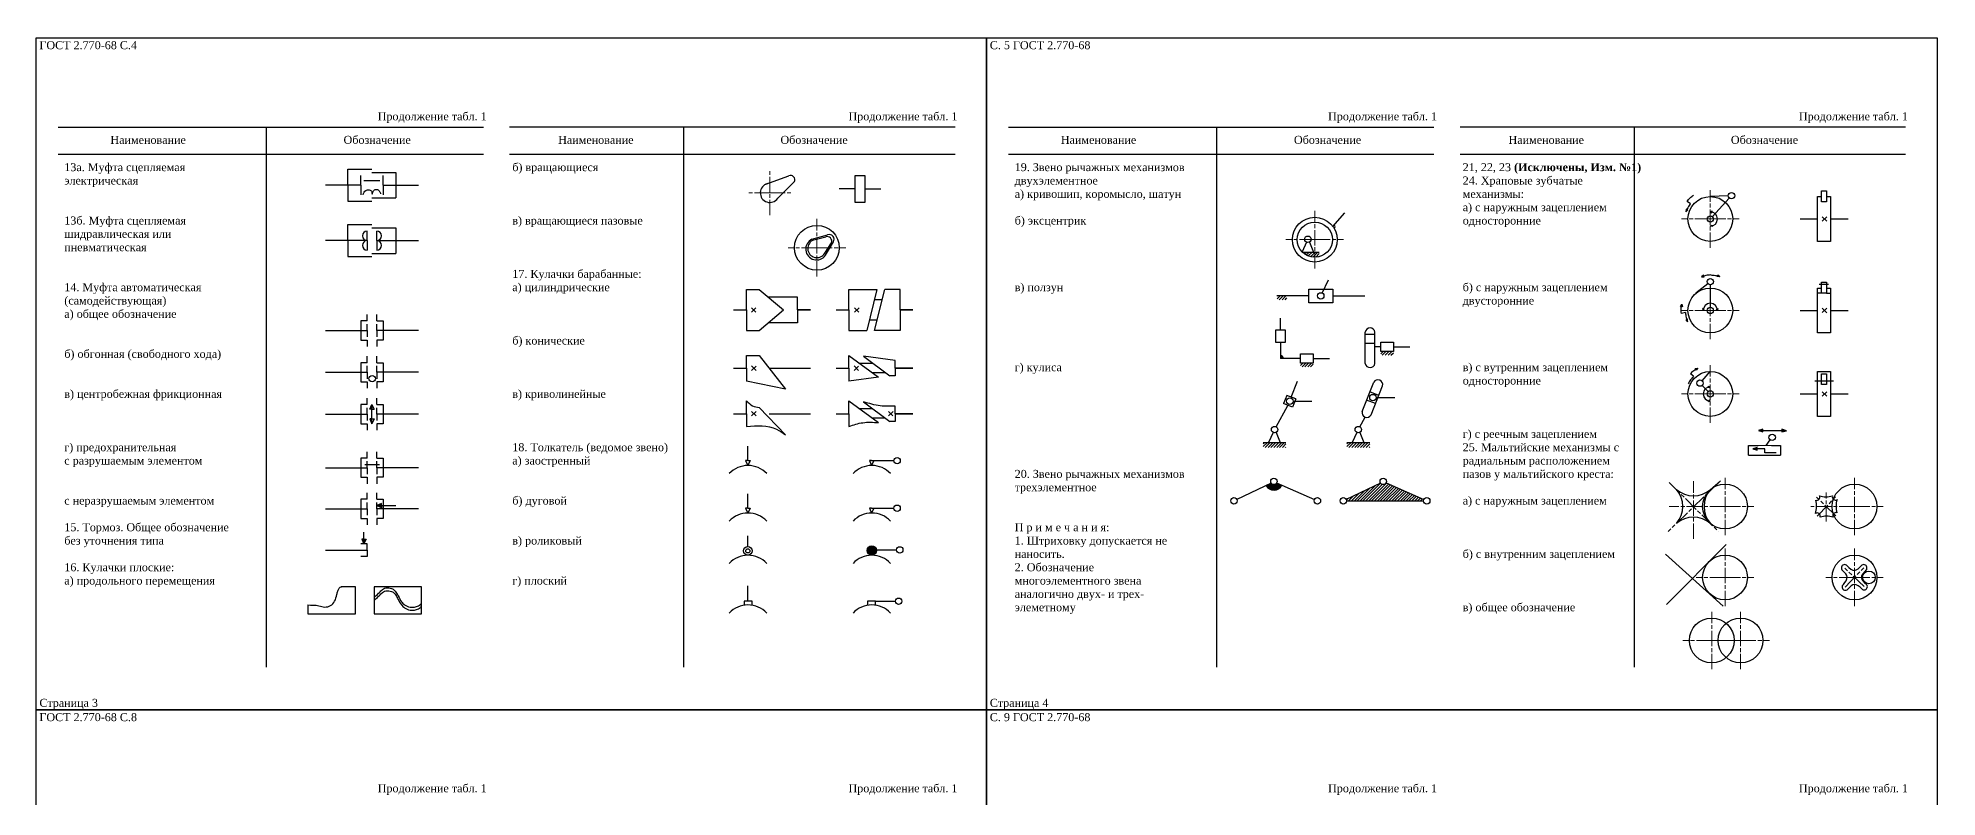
# Model space of a CAD drawing. Header units: millimetres. Extents: x 4428 to 6562, y 4839 to 5637.
# Drawn here: x 5969 to 6562, y 5232 to 5469 of the extents above; entities that cross this region are included whole.
import ezdxf

# ---------------------------------------------------------------- set-up
doc = ezdxf.new("R2010")
doc.units = ezdxf.units.MM
doc.linetypes.add('ACAD_ISO08W100', pattern=[36, 24, -3, 6, -3])
doc.layers.add('Эл-ты УГО (осевые)', color=7, linetype='ACAD_ISO08W100', lineweight=13)
doc.layers.add('Элементы УГО', color=7, linetype='Continuous', lineweight=30)
doc.styles.get("Standard").update_dxf_attribs({"font": 'times.ttf'})
pattern_1 = [(0, (0, 0), (0, 6.985), [5.08, -1.905]), (90, (0, 0), (-6.985, 4e-16), [5.08, -1.905])]
pattern_2 = [(90, (11393.284, -764.014), (-6.985, 4e-16), [5.08, -1.905]), (180, (11393.284, -764.014), (-9e-16, -6.985), [5.08, -1.905])]

msp = doc.modelspace()

# ---------------------------------------------------------------- hatches: boundary and pattern name
at = {"layer": 'Элементы УГО'}
h = msp.add_hatch(color=256, dxfattribs=at)
h.dxf.hatch_style = 1
edge = h.paths.add_edge_path()
edge.add_spline(control_points=[(6483.81, 5414.39), (6483.88, 5414.59), (6483.96, 5414.84), (6484.07, 5415.08), (6484.09, 5415.12)], knot_values=[2.138341, 2.138341, 2.138341, 2.138341, 2.78914, 2.920616, 2.920616, 2.920616, 2.920616], degree=3, periodic=0)
edge.add_line((6484.09, 5415.12), (6483.82, 5415.22))
edge.add_line((6483.82, 5415.22), (6483.81, 5414.39))
edge = h.paths.add_edge_path()
edge.add_line((6484.34, 5415.02), (6484.09, 5415.12))
edge.add_spline(control_points=[(6484.09, 5415.12), (6484.07, 5415.08), (6483.96, 5414.84), (6483.88, 5414.59), (6483.81, 5414.39)], knot_values=[2.138341, 2.138341, 2.138341, 2.138341, 2.269817, 2.920616, 2.920616, 2.920616, 2.920616], degree=3, periodic=0)
edge.add_line((6483.81, 5414.39), (6484.34, 5415.02))
h = msp.add_hatch(color=256, dxfattribs=at)
h.dxf.hatch_style = 1
h.paths.add_polyline_path([(6491.97, 5414.59), (6491.41, 5414.42, -0.058596), (6491.93, 5414.36)])
h.paths.add_polyline_path([(6491.41, 5414.42), (6491.88, 5414.09), (6491.93, 5414.36, 0.058596)])
h.paths.add_polyline_path([(6491.88, 5410.28), (6491.41, 5409.95, 0.061112), (6491.95, 5410.02)])
h.paths.add_polyline_path([(6491.95, 5410.02, -0.061112), (6491.41, 5409.95), (6492.01, 5409.78)])
h = msp.add_hatch(dxfattribs=at)
h.set_pattern_fill('ANGLE', color=256)
h.set_pattern_definition([(0, (735.434, 103.635), (0, 6.985), [5.08, -1.905]), (90, (735.434, 103.635), (-6.985, 4e-16), [5.08, -1.905])])
edge = h.paths.add_edge_path()
edge.add_line((6373.91, 5410.31), (6373.48, 5409.83))
edge.add_arc((6367.81, 5405.72), 7, 30.32605, 35.8945, ccw=False)
edge.add_arc((6373.5, 5409.8), 0.651, 303.20101, 411.12215)
h = msp.add_hatch(dxfattribs=at)
h.set_pattern_fill('ANSI31', color=256, scale=0.2)
h.set_pattern_definition([(45, (876.62073, -16.68013), (-0.449012806, 0.449012806), [])])
edge = h.paths.add_edge_path()
edge.add_arc((6367.81, 5405.72), 5.5, 278.96648, 284.75656)
edge.add_line((6369.21, 5400.4), (6369.21, 5401.84))
edge.add_line((6369.21, 5401.84), (6363.91, 5401.84))
edge.add_arc((6367.81, 5405.72), 5.5, 224.83932, 261.03352)
edge.add_line((6366.95, 5400.29), (6368.67, 5400.29))
h = msp.add_hatch(color=256, dxfattribs=at)
h.dxf.hatch_style = 1
edge = h.paths.add_edge_path()
edge.add_spline(control_points=[(6488.68, 5394.08), (6488.88, 5394.17), (6489.12, 5394.26), (6489.37, 5394.34), (6489.41, 5394.35)], knot_values=[2.138341, 2.138341, 2.138341, 2.138341, 2.78914, 2.920616, 2.920616, 2.920616, 2.920616], degree=3, periodic=0)
edge.add_line((6489.41, 5394.35), (6489.31, 5394.62))
edge.add_line((6489.31, 5394.62), (6488.68, 5394.08))
edge = h.paths.add_edge_path()
edge.add_line((6489.51, 5394.09), (6489.41, 5394.35))
edge.add_spline(control_points=[(6489.41, 5394.35), (6489.37, 5394.34), (6489.12, 5394.26), (6488.88, 5394.17), (6488.68, 5394.08)], knot_values=[2.138341, 2.138341, 2.138341, 2.138341, 2.269817, 2.920616, 2.920616, 2.920616, 2.920616], degree=3, periodic=0)
edge.add_line((6488.68, 5394.08), (6489.51, 5394.09))
h = msp.add_hatch(color=256, dxfattribs=at)
h.dxf.hatch_style = 1
edge = h.paths.add_edge_path()
edge.add_spline(control_points=[(6493.64, 5394.41), (6493.69, 5394.4), (6493.94, 5394.33), (6494.18, 5394.24), (6494.38, 5394.17)], knot_values=[2.138341, 2.138341, 2.138341, 2.138341, 2.269817, 2.920616, 2.920616, 2.920616, 2.920616], degree=3, periodic=0)
edge.add_line((6494.38, 5394.17), (6493.74, 5394.69))
edge.add_line((6493.74, 5394.69), (6493.64, 5394.41))
edge = h.paths.add_edge_path()
edge.add_spline(control_points=[(6494.38, 5394.17), (6494.18, 5394.24), (6493.94, 5394.33), (6493.69, 5394.4), (6493.64, 5394.41)], knot_values=[2.138341, 2.138341, 2.138341, 2.138341, 2.78914, 2.920616, 2.920616, 2.920616, 2.920616], degree=3, periodic=0)
edge.add_line((6493.64, 5394.41), (6493.56, 5394.15))
edge.add_line((6493.56, 5394.15), (6494.38, 5394.17))
h = msp.add_hatch(dxfattribs=at)
h.set_pattern_fill('ANSI31', color=256, scale=0.2)
h.set_pattern_definition([(45, (870.59726, -30.0259), (-0.449012806, 0.449012806), [])])
h.paths.add_polyline_path([(6359.11, 5388.14), (6356.08, 5388.14), (6356.08, 5386.94), (6359.11, 5386.94)])
h = msp.add_hatch(color=256, dxfattribs=at)
h.dxf.hatch_style = 1
edge = h.paths.add_edge_path()
edge.add_line((6482.05, 5384.84), (6482.37, 5384.79))
edge.add_spline(control_points=[(6482.37, 5384.79), (6482.37, 5384.81), (6482.4, 5385.06), (6482.47, 5385.31), (6482.53, 5385.54)], knot_values=[2.11523, 2.11523, 2.11523, 2.11523, 2.176079, 2.884058, 2.884058, 2.884058, 2.884058], degree=3, periodic=0)
edge.add_line((6482.53, 5385.54), (6482.05, 5384.84))
edge = h.paths.add_edge_path()
edge.add_spline(control_points=[(6482.53, 5385.54), (6482.47, 5385.31), (6482.4, 5385.06), (6482.37, 5384.81), (6482.37, 5384.79)], knot_values=[2.11523, 2.11523, 2.11523, 2.11523, 2.823209, 2.884058, 2.884058, 2.884058, 2.884058], degree=3, periodic=0)
edge.add_line((6482.37, 5384.79), (6482.72, 5384.73))
edge.add_line((6482.72, 5384.73), (6482.53, 5385.54))
h = msp.add_hatch(color=256, dxfattribs=at)
h.dxf.hatch_style = 1
h.paths.add_polyline_path([(6489, 5384.15), (6489.17, 5383.59, -0.058596), (6489.24, 5384.11)])
h.paths.add_polyline_path([(6489.17, 5383.59), (6489.51, 5384.06), (6489.24, 5384.11, 0.058596)])
h.paths.add_polyline_path([(6493.31, 5384.06), (6493.64, 5383.59, 0.061112), (6493.58, 5384.13)])
h.paths.add_polyline_path([(6493.58, 5384.13, -0.061112), (6493.64, 5383.59), (6493.81, 5384.19)])
h = msp.add_hatch(color=256, dxfattribs=at)
h.dxf.hatch_style = 1
edge = h.paths.add_edge_path()
edge.add_spline(control_points=[(6484.32, 5380.08), (6484.23, 5380.28), (6484.12, 5380.52), (6484.04, 5380.76), (6484.03, 5380.81)], knot_values=[2.138341, 2.138341, 2.138341, 2.138341, 2.78914, 2.920616, 2.920616, 2.920616, 2.920616], degree=3, periodic=0)
edge.add_line((6484.03, 5380.81), (6483.76, 5380.7))
edge.add_line((6483.76, 5380.7), (6484.32, 5380.08))
edge = h.paths.add_edge_path()
edge.add_line((6484.28, 5380.91), (6484.03, 5380.81))
edge.add_spline(control_points=[(6484.03, 5380.81), (6484.04, 5380.76), (6484.12, 5380.52), (6484.23, 5380.28), (6484.32, 5380.08)], knot_values=[2.138341, 2.138341, 2.138341, 2.138341, 2.269817, 2.920616, 2.920616, 2.920616, 2.920616], degree=3, periodic=0)
edge.add_line((6484.32, 5380.08), (6484.28, 5380.91))
h = msp.add_hatch(dxfattribs=at)
h.set_pattern_fill('ANSI31', color=256, scale=0.2)
h.set_pattern_definition([(45, (903.11555, -48.8496), (-0.449012806, 0.449012806), [])])
h.paths.add_polyline_path([(6392.38, 5370.73), (6388.46, 5370.73), (6388.46, 5369.6), (6392.38, 5369.56)])
h = msp.add_hatch(color=256, dxfattribs=at)
h.dxf.hatch_style = 1
h.paths.add_polyline_path([(6357.08, 5369.48), (6357.08, 5368.59), (6357.97, 5368.59, 0.414214)])
h = msp.add_hatch(dxfattribs=at)
h.set_pattern_fill('ANSI31', color=256, scale=0.2)
h.set_pattern_definition([(45, (878.0438, -52.4486), (-0.449012806, 0.449012806), [])])
h.paths.add_polyline_path([(6367.3, 5367.13), (6363.38, 5367.13), (6363.38, 5366), (6367.3, 5365.96)])
h = msp.add_hatch(color=256, dxfattribs=at)
h.dxf.hatch_style = 1
edge = h.paths.add_edge_path()
edge.add_line((6486.63, 5365.5), (6486.79, 5365.23))
edge.add_spline(control_points=[(6486.79, 5365.23), (6486.81, 5365.24), (6487.02, 5365.38), (6487.25, 5365.49), (6487.46, 5365.6)], knot_values=[2.11523, 2.11523, 2.11523, 2.11523, 2.176079, 2.884058, 2.884058, 2.884058, 2.884058], degree=3, periodic=0)
edge.add_line((6487.46, 5365.6), (6486.63, 5365.5))
edge = h.paths.add_edge_path()
edge.add_spline(control_points=[(6487.46, 5365.6), (6487.25, 5365.49), (6487.02, 5365.38), (6486.81, 5365.24), (6486.79, 5365.23)], knot_values=[2.11523, 2.11523, 2.11523, 2.11523, 2.823209, 2.884058, 2.884058, 2.884058, 2.884058], degree=3, periodic=0)
edge.add_line((6486.79, 5365.23), (6486.98, 5364.92))
edge.add_line((6486.98, 5364.92), (6487.46, 5365.6))
h = msp.add_hatch(color=256, dxfattribs=at)
h.dxf.hatch_style = 1
h.paths.add_polyline_path([(6490.85, 5355.09), (6491.41, 5355.26, -0.058596), (6490.89, 5355.32)])
h.paths.add_polyline_path([(6491.41, 5355.26), (6490.94, 5355.59), (6490.89, 5355.32, 0.058596)])
h.paths.add_polyline_path([(6490.93, 5359.4), (6491.41, 5359.73, 0.061112), (6490.87, 5359.66)])
h.paths.add_polyline_path([(6490.87, 5359.66, -0.061112), (6491.41, 5359.73), (6490.81, 5359.9)])
h = msp.add_hatch(dxfattribs=at)
h.set_pattern_fill('ANGLE', color=256)
h.set_pattern_definition(pattern_1)
h.paths.add_polyline_path([(6073.18, 5354.19), (6072.48, 5352.69), (6073.18, 5352.69)])
h.paths.add_polyline_path([(6073.18, 5354.19), (6073.18, 5352.69), (6073.88, 5352.69)])
h.paths.add_polyline_path([(6073.18, 5349.69), (6072.48, 5349.69), (6073.18, 5348.19)])
h.paths.add_polyline_path([(6073.88, 5349.69), (6073.18, 5349.69), (6073.18, 5348.19)])
h = msp.add_hatch(dxfattribs=at)
h.set_pattern_fill('ANSI31', color=256, scale=0.2)
h.set_pattern_definition([(45, (866.2111, -76.1565), (-0.449012806, 0.449012806), [])])
h.paths.add_polyline_path([(6358.8, 5342.37), (6351.69, 5342.37), (6351.69, 5340.81), (6358.8, 5340.81)])
h = msp.add_hatch(dxfattribs=at)
h.set_pattern_fill('ANSI31', color=256, scale=0.2)
h.set_pattern_definition([(45, (892.366, -76.1565), (-0.449012806, 0.449012806), [])])
h.paths.add_polyline_path([(6384.96, 5342.37), (6377.85, 5342.37), (6377.85, 5340.81), (6384.96, 5340.81)])
h = msp.add_hatch(color=256, dxfattribs=at)
h.dxf.hatch_style = 1
h.paths.add_polyline_path([(6507.78, 5346.46), (6506.43, 5346.09), (6507.78, 5346.09)])
h.paths.add_polyline_path([(6507.78, 5346.09), (6506.43, 5346.09), (6507.78, 5345.66)])
h = msp.add_hatch(color=256, dxfattribs=at)
h.dxf.hatch_style = 1
h.paths.add_polyline_path([(6513.81, 5345.66), (6515.17, 5346.02), (6513.81, 5346.02)])
h.paths.add_polyline_path([(6513.81, 5346.02), (6515.17, 5346.02), (6513.81, 5346.46)])
h = msp.add_hatch(color=256, dxfattribs=at)
h.dxf.hatch_style = 1
h.paths.add_polyline_path([(6506.08, 5340.74), (6504.72, 5340.38), (6506.08, 5340.38)])
h.paths.add_polyline_path([(6506.08, 5340.38), (6504.72, 5340.38), (6506.08, 5339.95)])
h = msp.add_hatch(color=256, dxfattribs=at)
h.dxf.hatch_style = 1
h.paths.add_polyline_path([(6357.5, 5328.97), (6355.89, 5329.67, -0.564294), (6354.18, 5329.64), (6352.59, 5328.88, 0.613532)])
h = msp.add_hatch(dxfattribs=at)
h.set_pattern_fill('ANSI31', color=256, scale=0.2)
h.paths.add_polyline_path([(6390.07, 5329.67, -0.564294), (6388.36, 5329.64), (6377.63, 5324.53, -0.111575), (6377.72, 5324.1), (6401.8, 5324.1, -0.103548), (6401.88, 5324.5)])
h = msp.add_hatch(dxfattribs=at)
h.set_pattern_fill('ANGLE', color=256)
h.set_pattern_definition(pattern_1)
h.paths.add_polyline_path([(6076.18, 5323.3), (6074.68, 5322.6), (6076.18, 5322.6)])
h.paths.add_polyline_path([(6076.18, 5322.6), (6074.68, 5322.6), (6076.18, 5321.9)])
h = msp.add_hatch(dxfattribs=at)
h.set_pattern_fill('ANGLE', color=256)
h.set_pattern_definition(pattern_1)
h.paths.add_polyline_path([(6076.18, 5323.3), (6074.68, 5322.6), (6076.18, 5322.6)])
h.paths.add_polyline_path([(6076.18, 5322.6), (6074.68, 5322.6), (6076.18, 5321.9)])
h = msp.add_hatch(color=256, dxfattribs=at)
h.dxf.hatch_style = 1
h.paths.add_polyline_path([(6076.18, 5323.3), (6074.68, 5322.6), (6076.18, 5322.6)])
h = msp.add_hatch(color=256, dxfattribs=at)
h.dxf.hatch_style = 1
h.paths.add_polyline_path([(6076.18, 5322.6), (6074.68, 5322.6), (6076.18, 5321.9)])
h = msp.add_hatch(dxfattribs=at)
h.set_pattern_fill('ANGLE', color=256, angle=90)
h.set_pattern_definition(pattern_2)
h.paths.add_polyline_path([(6069.98, 5312.16), (6070.68, 5310.66), (6070.68, 5312.16)])
h.paths.add_polyline_path([(6070.68, 5312.16), (6070.68, 5310.66), (6071.38, 5312.16)])
h = msp.add_hatch(dxfattribs=at)
h.set_pattern_fill('ANGLE', color=256, angle=90)
h.set_pattern_definition(pattern_2)
h.paths.add_polyline_path([(6069.98, 5312.16), (6070.68, 5310.66), (6070.68, 5312.16)])
h.paths.add_polyline_path([(6070.68, 5312.16), (6070.68, 5310.66), (6071.38, 5312.16)])
h = msp.add_hatch(color=256, dxfattribs=at)
h.dxf.hatch_style = 1
h.paths.add_polyline_path([(6070.68, 5310.66), (6070.68, 5312.16), (6069.98, 5312.16)])
h = msp.add_hatch(color=256, dxfattribs=at)
h.dxf.hatch_style = 1
h.paths.add_polyline_path([(6070.68, 5312.16), (6070.68, 5310.66), (6071.38, 5312.16)])
h = msp.add_hatch(color=256, dxfattribs=at)
h.dxf.hatch_style = 1
h.paths.add_polyline_path([(6230.86, 5308.59, 1), (6227.88, 5308.59, 1)])
h.paths.add_polyline_path([(6229.17, 5308.59, -1), (6229.57, 5308.59, -1)], flags=16)

# ---------------------------------------------------------------- linework, layer by layer
for p, q in [((5975.14, 5440.85), (6108.05, 5440.85)), ((6040.14, 5440.85), (6040.14, 5272.06)), ((6255.4, 5440.85), (6116.19, 5440.85)), ((6170.57, 5440.85), (6170.57, 5272.06)), ((6272.14, 5440.85), (6405.05, 5440.85)), ((6337.14, 5440.85), (6337.14, 5272.06)), ((6552.4, 5440.85), (6413.19, 5440.85)), ((6467.57, 5440.85), (6467.57, 5272.06)), ((5975.14, 5432.45), (6108.05, 5432.45)), ((6116.19, 5432.45), (6255.4, 5432.45)), ((6272.14, 5432.45), (6405.05, 5432.45)), ((6413.19, 5432.45), (6552.4, 5432.45))]:
    msp.add_line(p, q)
at = {"layer": 'Эл-ты УГО (осевые)', "ltscale": 0.2}
for p, q in [((6197.52, 5413.34), (6197.52, 5427.34)), ((6197.52, 5420.34), (6190.52, 5420.34)), ((6197.52, 5420.34), (6204.52, 5420.34)), ((6491.41, 5403.18), (6491.41, 5421.18)), ((6367.81, 5396.72), (6367.81, 5414.72)), ((6212.22, 5394.19), (6212.22, 5412.19)), ((6491.41, 5412.18), (6482.41, 5412.18)), ((6491.41, 5412.18), (6500.41, 5412.18)), ((6212.22, 5403.19), (6203.22, 5403.19)), ((6212.22, 5403.19), (6221.22, 5403.19)), ((6367.81, 5405.72), (6358.81, 5405.72)), ((6367.81, 5405.72), (6376.81, 5405.72)), ((6491.41, 5374.59), (6491.41, 5391.59)), ((6491.41, 5383.59), (6482.41, 5383.59)), ((6491.41, 5383.59), (6500.41, 5383.59)), ((6491.41, 5348.5), (6491.41, 5366.5)), ((6491.41, 5357.5), (6482.41, 5357.5)), ((6491.41, 5357.5), (6500.41, 5357.5)), ((6494.58, 5330.37), (6478.22, 5314.49)), ((6478.5, 5329.84), (6493.85, 5314.63)), ((6486.13, 5312.23), (6486.13, 5330.23)), ((6496.01, 5313.32), (6496.01, 5331.32)), ((6536.47, 5313.32), (6536.47, 5331.32)), ((6530.66, 5319.43), (6524.64, 5325.21)), ((6524.76, 5319.31), (6530.54, 5325.33)), ((6527.65, 5317.63), (6527.65, 5326.72)), ((6496.01, 5322.32), (6478.5, 5322.32)), ((6496.01, 5322.32), (6505.01, 5322.32)), ((6536.47, 5322.32), (6522.85, 5322.32)), ((6536.47, 5322.32), (6545.47, 5322.32)), ((6496.01, 5291.16), (6496.01, 5309.16)), ((6536.47, 5291.16), (6536.47, 5309.16)), ((6496.01, 5300.16), (6487.01, 5300.16)), ((6496.01, 5300.16), (6505.01, 5300.16)), ((6536.47, 5300.16), (6527.47, 5300.16)), ((6539.48, 5297.27), (6533.46, 5303.05)), ((6533.58, 5297.15), (6539.36, 5303.17)), ((6536.47, 5300.16), (6545.47, 5300.16)), ((6491.86, 5271.45), (6491.86, 5289.45)), ((6500.86, 5271.45), (6500.86, 5289.45)), ((6491.86, 5280.45), (6482.86, 5280.45)), ((6491.86, 5280.45), (6500.86, 5280.45)), ((6500.86, 5280.45), (6491.86, 5280.45)), ((6500.86, 5280.45), (6509.86, 5280.45))]:
    msp.add_line(p, q, dxfattribs=at)
at = {"layer": 'Эл-ты УГО (осевые)'}
for p, q in [((6506.38, 5341.4), (6510.48, 5341.4)), ((6491.4, 5327.58), (6494.58, 5330.37))]:
    msp.add_line(p, q, dxfattribs=at)
at = {"layer": 'Элементы УГО'}
for p, q in [((6065.68, 5422.74), (6065.68, 5427.74)), ((6065.68, 5427.74), (6073.18, 5427.74)), ((6069.68, 5422.74), (6069.68, 5425.74)), ((6070.68, 5424.24), (6075.68, 5424.24)), ((6073.18, 5426.74), (6080.68, 5426.74)), ((6076.68, 5422.74), (6076.68, 5425.74)), ((6080.68, 5426.74), (6080.68, 5418.74)), ((6196.22, 5423.05), (6203.43, 5425.68)), ((6069.68, 5422.74), (6058.68, 5422.74)), ((6065.68, 5422.74), (6065.68, 5417.74)), ((6069.68, 5422.74), (6069.68, 5419.74)), ((6073.18, 5418.74), (6080.68, 5418.74)), ((6076.68, 5422.74), (6087.68, 5422.74)), ((6076.68, 5422.74), (6076.68, 5419.74)), ((6199.99, 5418.63), (6205.24, 5423.85)), ((6224.19, 5421.56), (6219.19, 5421.56)), ((6227.22, 5421.56), (6232.22, 5421.56)), ((6497.03, 5419.42), (6491.41, 5419.18)), ((6497.35, 5418.72), (6492.08, 5412.92)), ((6065.68, 5417.74), (6073.18, 5417.74)), ((6373.48, 5409.83), (6377.2, 5414.05)), ((6483.82, 5415.22), (6483.81, 5414.39)), ((6483.81, 5414.39), (6484.34, 5415.02)), ((6484.34, 5415.02), (6483.82, 5415.22)), ((6485.21, 5416.94), (6484.15, 5417.6)), ((6491.97, 5414.59), (6491.41, 5414.42)), ((6491.41, 5414.42), (6491.88, 5414.09)), ((6491.88, 5414.09), (6491.97, 5414.59)), ((6526.4, 5411.5), (6527.8, 5412.87)), ((6526.41, 5412.88), (6527.79, 5411.49)), ((6065.68, 5405.42), (6065.68, 5410.42)), ((6065.68, 5410.42), (6073.18, 5410.42)), ((6071.68, 5405.42), (6071.68, 5408.42)), ((6073.18, 5409.42), (6080.68, 5409.42)), ((6074.68, 5405.42), (6074.68, 5408.42)), ((6080.68, 5409.42), (6080.68, 5401.42)), ((6210.64, 5405.82), (6215.56, 5407.25)), ((6211.27, 5405.63), (6214.96, 5406.56)), ((6491.41, 5409.95), (6491.88, 5410.28)), ((6492.01, 5409.78), (6491.41, 5409.95)), ((6491.88, 5410.28), (6492.01, 5409.78)), ((6519.53, 5412.18), (6524.92, 5412.18)), ((6529.01, 5412.18), (6534.53, 5412.18)), ((6071.68, 5405.42), (6058.68, 5405.42)), ((6065.68, 5405.42), (6065.68, 5400.42)), ((6065.68, 5400.42), (6073.18, 5400.42)), ((6071.68, 5405.42), (6071.68, 5402.42)), ((6073.18, 5401.42), (6080.68, 5401.42)), ((6074.68, 5405.42), (6087.68, 5405.42)), ((6074.68, 5405.42), (6074.68, 5402.42)), ((6214.69, 5401.48), (6216.78, 5404.73)), ((6214.92, 5400.82), (6217.38, 5404.99)), ((6365.19, 5404.95), (6363.83, 5401.92)), ((6363.91, 5401.84), (6369.21, 5401.84)), ((6366.11, 5404.95), (6367.39, 5401.84)), ((6489.31, 5394.62), (6488.68, 5394.08)), ((6489.51, 5394.09), (6489.31, 5394.62)), ((6493.56, 5394.15), (6493.74, 5394.69)), ((6493.74, 5394.69), (6494.38, 5394.17)), ((6190.2, 5383.75), (6190.2, 5390.15)), ((6190.2, 5390.15), (6194.2, 5390.15)), ((6194.2, 5390.15), (6201.79, 5383.75)), ((6222.2, 5383.75), (6222.2, 5390.15)), ((6222.2, 5390.15), (6231, 5390.15)), ((6231, 5390.15), (6227.8, 5377.35)), ((6230.2, 5377.35), (6233.4, 5390.15)), ((6238.2, 5390.15), (6233.4, 5390.15)), ((6238.2, 5383.75), (6238.2, 5390.15)), ((6370.16, 5389.01), (6372.08, 5393.15)), ((6490.63, 5391.96), (6486.93, 5388.97)), ((6488.68, 5394.08), (6489.51, 5394.09)), ((6491.41, 5391.59), (6491.41, 5384.59)), ((6494.38, 5394.17), (6493.56, 5394.15)), ((6526.18, 5388.98), (6524.92, 5388.98)), ((6525.44, 5391.83), (6528.34, 5391.83)), ((6527.76, 5388.98), (6529.01, 5388.98)), ((6186.2, 5383.75), (6190.2, 5383.75)), ((6186.2, 5383.75), (6190.2, 5383.75)), ((6190.2, 5383.75), (6190.2, 5377.35)), ((6191.75, 5383.06), (6193.14, 5384.43)), ((6191.76, 5384.44), (6193.13, 5383.05)), ((6194.2, 5377.35), (6201.79, 5383.75)), ((6206.2, 5387.75), (6197.04, 5387.75)), ((6206.2, 5383.75), (6206.2, 5387.75)), ((6210.2, 5383.75), (6206.2, 5383.75)), ((6206.2, 5383.75), (6206.2, 5379.75)), ((6206.2, 5383.75), (6210.2, 5383.75)), ((6218.2, 5383.75), (6222.2, 5383.75)), ((6218.2, 5383.75), (6222.2, 5383.75)), ((6222.2, 5383.75), (6222.2, 5377.35)), ((6223.98, 5383.06), (6225.38, 5384.43)), ((6223.99, 5384.44), (6225.37, 5383.05)), ((6232.6, 5386.95), (6230.2, 5386.95)), ((6242.2, 5383.75), (6238.2, 5383.75)), ((6238.2, 5383.75), (6238.2, 5377.35)), ((6238.2, 5383.75), (6242.2, 5383.75)), ((6365.93, 5388.14), (6355.93, 5388.14)), ((6373.42, 5388.14), (6383.42, 5388.14)), ((6482.05, 5384.84), (6482.53, 5385.54)), ((6482.72, 5384.73), (6482.05, 5384.84)), ((6483.63, 5382.9), (6482.4, 5382.68)), ((6482.53, 5385.54), (6482.72, 5384.73)), ((6489.51, 5384.06), (6489, 5384.15)), ((6489, 5384.15), (6489.17, 5383.59)), ((6489.17, 5383.59), (6489.51, 5384.06)), ((6493.31, 5384.06), (6493.81, 5384.19)), ((6493.64, 5383.59), (6493.31, 5384.06)), ((6493.81, 5384.19), (6493.64, 5383.59)), ((6519.53, 5383.59), (6524.92, 5383.59)), ((6526.4, 5382.9), (6527.8, 5384.28)), ((6526.41, 5384.29), (6527.79, 5382.89)), ((6529.01, 5383.59), (6534.53, 5383.59)), ((6058.68, 5377.3), (6071.68, 5377.3)), ((6071.68, 5380.3), (6069.68, 5380.3)), ((6069.68, 5380.3), (6069.68, 5374.3)), ((6071.68, 5380.3), (6071.68, 5382.3)), ((6071.68, 5377.3), (6071.68, 5379.3)), ((6071.68, 5377.3), (6071.68, 5375.3)), ((6074.68, 5380.3), (6074.68, 5382.3)), ((6074.68, 5380.3), (6076.68, 5380.3)), ((6074.68, 5377.3), (6074.68, 5379.3)), ((6087.68, 5377.3), (6074.68, 5377.3)), ((6074.68, 5377.3), (6074.68, 5375.3)), ((6076.68, 5380.3), (6076.68, 5374.3)), ((6190.2, 5377.35), (6194.2, 5377.35)), ((6206.2, 5379.75), (6197.04, 5379.75)), ((6222.2, 5377.35), (6227.8, 5377.35)), ((6231, 5380.55), (6228.6, 5380.55)), ((6238.2, 5377.35), (6230.2, 5377.35)), ((6357.08, 5377.5), (6357.08, 5381.2)), ((6383.59, 5367.04), (6383.59, 5376.81)), ((6386.59, 5367.04), (6386.59, 5376.81)), ((6484.28, 5380.91), (6483.76, 5380.7)), ((6483.76, 5380.7), (6484.32, 5380.08)), ((6484.32, 5380.08), (6484.28, 5380.91)), ((6069.68, 5374.3), (6071.68, 5374.3)), ((6071.68, 5374.3), (6071.68, 5372.3)), ((6076.68, 5374.3), (6074.68, 5374.3)), ((6074.68, 5374.3), (6074.68, 5372.3)), ((6357.08, 5373.58), (6357.08, 5368.59)), ((6386.59, 5376.07), (6383.59, 5376.07)), ((6386.59, 5373.31), (6383.59, 5373.31)), ((6388.46, 5372.19), (6386.59, 5372.19)), ((6392.38, 5372.19), (6397.46, 5372.19)), ((6071.68, 5367.26), (6069.68, 5367.26)), ((6069.68, 5367.26), (6069.68, 5361.26)), ((6071.68, 5367.26), (6071.68, 5369.26)), ((6071.68, 5364.26), (6071.68, 5366.26)), ((6074.68, 5367.26), (6074.68, 5369.26)), ((6074.68, 5367.26), (6076.68, 5367.26)), ((6074.68, 5364.26), (6074.68, 5366.26)), ((6076.68, 5367.26), (6076.68, 5361.26)), ((6186.2, 5365.54), (6190.2, 5365.54)), ((6186.2, 5365.54), (6190.2, 5365.54)), ((6190.2, 5365.54), (6190.2, 5369.54)), ((6190.2, 5369.54), (6194.2, 5369.54)), ((6190.2, 5365.54), (6190.2, 5361.54)), ((6191.82, 5364.85), (6193.22, 5366.23)), ((6191.83, 5366.24), (6193.21, 5364.84)), ((6194.2, 5369.54), (6202.36, 5358.98)), ((6197.29, 5365.54), (6210.2, 5365.54)), ((6218.25, 5365.54), (6222.25, 5365.54)), ((6218.25, 5365.54), (6222.25, 5365.54)), ((6222.25, 5365.54), (6222.25, 5369.54)), ((6222.25, 5369.54), (6231.49, 5362.76)), ((6222.25, 5365.54), (6222.25, 5361.54)), ((6223.88, 5364.85), (6225.27, 5366.23)), ((6223.89, 5366.24), (6225.26, 5364.84)), ((6225.52, 5367.14), (6229.66, 5367.14)), ((6236.65, 5367.94), (6226.79, 5369.27)), ((6226.79, 5369.27), (6235.05, 5363.14)), ((6236.65, 5365.54), (6236.65, 5367.94)), ((6236.65, 5365.54), (6242.25, 5365.54)), ((6242.25, 5365.54), (6236.65, 5365.54)), ((6236.65, 5365.54), (6236.65, 5363.14)), ((6363.38, 5368.59), (6357.08, 5368.59)), ((6367.3, 5368.59), (6372.39, 5368.59)), ((6486.63, 5365.5), (6487.46, 5365.6)), ((6486.98, 5364.92), (6486.63, 5365.5)), ((6487.46, 5365.6), (6486.98, 5364.92)), ((6058.68, 5364.26), (6071.68, 5364.26)), ((6069.68, 5361.26), (6071.68, 5361.26)), ((6071.68, 5364.26), (6071.68, 5362.26)), ((6071.68, 5361.26), (6071.68, 5359.26)), ((6087.68, 5364.26), (6074.68, 5364.26)), ((6074.68, 5364.26), (6074.68, 5362.26)), ((6076.68, 5361.26), (6074.68, 5361.26)), ((6074.68, 5361.26), (6074.68, 5359.26)), ((6202.36, 5358.98), (6190.2, 5361.54)), ((6231.49, 5362.76), (6222.25, 5361.54)), ((6229.48, 5364.23), (6233.57, 5364.23)), ((6236.65, 5363.14), (6235.05, 5363.14)), ((6360.44, 5356.49), (6362.41, 5361.48)), ((6382.62, 5352.04), (6386.21, 5361.13)), ((6385.41, 5350.94), (6389, 5360.03)), ((6486.2, 5363.04), (6485.22, 5363.82)), ((6488.84, 5361.63), (6491.41, 5364.5)), ((6488.87, 5360.16), (6490.72, 5358.22)), ((6490.93, 5359.4), (6490.81, 5359.9)), ((6490.81, 5359.9), (6491.41, 5359.73)), ((6491.41, 5359.73), (6490.93, 5359.4)), ((6524.03, 5361.55), (6529.88, 5361.55)), ((6071.68, 5354.19), (6069.68, 5354.19)), ((6069.68, 5354.19), (6069.68, 5348.19)), ((6071.68, 5354.19), (6071.68, 5356.19)), ((6071.68, 5351.19), (6071.68, 5353.19)), ((6072.48, 5352.69), (6073.18, 5354.19)), ((6073.18, 5348.19), (6073.18, 5354.19)), ((6073.18, 5354.19), (6073.18, 5352.69)), ((6073.18, 5354.19), (6073.88, 5352.69)), ((6074.68, 5354.19), (6074.68, 5356.19)), ((6074.68, 5354.19), (6076.68, 5354.19)), ((6074.68, 5351.19), (6074.68, 5353.19)), ((6076.68, 5354.19), (6076.68, 5348.19)), ((6190.2, 5351.33), (6190.2, 5355.33)), ((6194.2, 5353.23), (6202.36, 5344.77)), ((6222.25, 5351.33), (6222.25, 5355.33)), ((6222.25, 5355.33), (6231.49, 5348.55)), ((6225.52, 5352.93), (6229.66, 5352.93)), ((6226.79, 5355.06), (6235.05, 5348.93)), ((6236.65, 5351.33), (6236.65, 5353.73)), ((6355.76, 5347.22), (6359.43, 5353.93)), ((6359.05, 5357.04), (6358.04, 5354.48)), ((6360.83, 5353.37), (6358.04, 5354.48)), ((6361.84, 5355.94), (6359.05, 5357.04)), ((6361.84, 5355.94), (6360.83, 5353.37)), ((6361, 5355.25), (6366.9, 5355.25)), ((6386.78, 5354.5), (6383.99, 5355.6)), ((6387.79, 5357.06), (6385, 5358.16)), ((6386.96, 5356.37), (6392.85, 5356.37)), ((6490.94, 5355.59), (6490.85, 5355.09)), ((6490.85, 5355.09), (6491.41, 5355.26)), ((6491.41, 5355.26), (6490.94, 5355.59)), ((6519.53, 5357.5), (6524.92, 5357.5)), ((6526.4, 5356.81), (6527.8, 5358.18)), ((6526.41, 5358.19), (6527.79, 5356.8)), ((6529.01, 5357.5), (6534.53, 5357.5)), ((6058.68, 5351.19), (6071.68, 5351.19)), ((6069.68, 5348.19), (6071.68, 5348.19)), ((6071.68, 5351.19), (6071.68, 5349.19)), ((6071.68, 5348.19), (6071.68, 5346.19)), ((6073.18, 5352.69), (6072.48, 5352.69)), ((6073.18, 5349.69), (6072.48, 5349.69)), ((6072.48, 5349.69), (6073.18, 5348.19)), ((6073.18, 5352.69), (6073.88, 5352.69)), ((6073.18, 5348.19), (6073.18, 5349.69)), ((6073.18, 5349.69), (6073.88, 5349.69)), ((6073.88, 5349.69), (6073.18, 5348.19)), ((6087.68, 5351.19), (6074.68, 5351.19)), ((6074.68, 5351.19), (6074.68, 5349.19)), ((6076.68, 5348.19), (6074.68, 5348.19)), ((6074.68, 5348.19), (6074.68, 5346.19)), ((6186.2, 5351.33), (6190.2, 5351.33)), ((6186.2, 5351.33), (6190.2, 5351.33)), ((6190.2, 5351.33), (6190.2, 5347.33)), ((6191.82, 5350.64), (6193.22, 5352.02)), ((6191.83, 5352.03), (6193.21, 5350.63)), ((6197.29, 5351.33), (6210.2, 5351.33)), ((6218.25, 5351.33), (6222.25, 5351.33)), ((6218.25, 5351.33), (6222.25, 5351.33)), ((6222.25, 5351.33), (6222.25, 5347.33)), ((6229.48, 5350.02), (6233.57, 5350.02)), ((6234.62, 5350.64), (6236.01, 5352.02)), ((6234.63, 5352.03), (6236, 5350.63)), ((6236.65, 5348.93), (6235.05, 5348.93)), ((6236.65, 5351.33), (6242.25, 5351.33)), ((6242.25, 5351.33), (6236.65, 5351.33)), ((6236.65, 5351.33), (6236.65, 5348.93)), ((6381.91, 5347.22), (6383.53, 5350.27)), ((6190.63, 5336.66), (6190.63, 5341.16)), ((6351.69, 5342.37), (6358.8, 5342.37)), ((6354.78, 5345.48), (6353.39, 5342.37)), ((6355.7, 5345.47), (6356.98, 5342.37)), ((6377.85, 5342.37), (6384.96, 5342.37)), ((6380.94, 5345.48), (6379.54, 5342.37)), ((6381.86, 5345.47), (6383.13, 5342.37)), ((6503.31, 5338.4), (6503.31, 5341.4)), ((6503.31, 5341.4), (6506.38, 5341.4)), ((6507.78, 5346.46), (6506.43, 5346.09)), ((6506.43, 5346.09), (6507.78, 5345.66)), ((6507.78, 5345.66), (6507.78, 5346.46)), ((6507.78, 5346.06), (6513.81, 5346.06)), ((6508.85, 5341.4), (6510.14, 5343.14)), ((6510.48, 5341.4), (6513.31, 5341.4)), ((6513.31, 5341.4), (6513.31, 5338.4)), ((6515.17, 5346.02), (6513.81, 5346.46)), ((6513.81, 5346.46), (6513.81, 5345.66)), ((6513.81, 5345.66), (6515.17, 5346.02)), ((6071.68, 5337.44), (6069.68, 5337.44)), ((6069.68, 5337.44), (6069.68, 5331.44)), ((6070.99, 5335.44), (6075.55, 5335.44)), ((6071.68, 5337.44), (6071.68, 5339.44)), ((6071.68, 5334.44), (6071.68, 5336.44)), ((6074.68, 5337.44), (6074.68, 5339.44)), ((6074.68, 5337.44), (6076.68, 5337.44)), ((6074.68, 5334.44), (6074.68, 5336.44)), ((6076.68, 5337.44), (6076.68, 5331.44)), ((6190.63, 5336.66), (6189.93, 5336.66)), ((6189.93, 5336.66), (6190.63, 5335.16)), ((6190.63, 5336.66), (6190.63, 5336.66)), ((6190.63, 5336.66), (6191.33, 5336.66)), ((6191.33, 5336.66), (6190.63, 5335.16)), ((6229.33, 5336.66), (6228.63, 5336.66)), ((6228.63, 5336.66), (6229.33, 5335.16)), ((6229.33, 5336.66), (6229.33, 5336.66)), ((6229.33, 5336.66), (6230.03, 5336.66)), ((6230.03, 5336.66), (6229.33, 5335.16)), ((6230.03, 5336.66), (6236.29, 5336.66)), ((6503.31, 5338.4), (6513.31, 5338.4)), ((6506.08, 5340.74), (6504.72, 5340.38)), ((6508.45, 5340.38), (6504.72, 5340.38)), ((6504.72, 5340.38), (6506.08, 5339.95)), ((6506.08, 5339.95), (6506.08, 5340.74)), ((6508.45, 5339.14), (6508.45, 5340.38)), ((6512.02, 5339.14), (6508.45, 5339.14)), ((6058.68, 5334.44), (6071.68, 5334.44)), ((6069.68, 5331.44), (6071.68, 5331.44)), ((6071.68, 5334.44), (6071.68, 5332.44)), ((6071.68, 5331.44), (6071.68, 5329.44)), ((6087.68, 5334.44), (6074.68, 5334.44)), ((6074.68, 5334.44), (6074.68, 5332.44)), ((6076.68, 5331.44), (6074.68, 5331.44)), ((6074.68, 5331.44), (6074.68, 5329.44)), ((6354.18, 5329.64), (6343.45, 5324.53)), ((6355.89, 5329.67), (6367.7, 5324.5)), ((6388.36, 5329.64), (6377.63, 5324.53)), ((6390.07, 5329.67), (6401.88, 5324.5)), ((6071.68, 5324.6), (6069.68, 5324.6)), ((6069.68, 5324.6), (6069.68, 5318.6)), ((6071.68, 5324.6), (6071.68, 5326.6)), ((6071.68, 5321.6), (6071.68, 5323.6)), ((6074.68, 5324.6), (6074.68, 5326.6)), ((6074.68, 5324.6), (6076.68, 5324.6)), ((6074.68, 5321.6), (6074.68, 5323.6)), ((6076.18, 5323.3), (6074.68, 5322.6)), ((6076.18, 5322.6), (6076.18, 5323.3)), ((6076.68, 5324.6), (6076.68, 5318.6)), ((6190.63, 5321.78), (6190.63, 5326.28)), ((6377.72, 5324.1), (6401.8, 5324.1)), ((6058.68, 5321.6), (6071.68, 5321.6)), ((6069.68, 5318.6), (6071.68, 5318.6)), ((6071.68, 5321.6), (6071.68, 5319.6)), ((6071.68, 5318.6), (6071.68, 5316.6)), ((6074.68, 5322.6), (6080.68, 5322.6)), ((6074.68, 5322.6), (6076.18, 5322.6)), ((6076.18, 5321.9), (6074.68, 5322.6)), ((6087.68, 5321.6), (6074.68, 5321.6)), ((6074.68, 5321.6), (6074.68, 5319.6)), ((6076.68, 5318.6), (6074.68, 5318.6)), ((6074.68, 5318.6), (6074.68, 5316.6)), ((6076.18, 5322.6), (6076.18, 5321.9)), ((6190.63, 5321.78), (6189.93, 5321.78)), ((6189.93, 5321.78), (6190.63, 5320.28)), ((6190.63, 5321.78), (6190.63, 5321.78)), ((6190.63, 5321.78), (6191.33, 5321.78)), ((6191.33, 5321.78), (6190.63, 5320.28)), ((6229.33, 5321.78), (6228.63, 5321.78)), ((6228.63, 5321.78), (6229.33, 5320.28)), ((6229.33, 5321.78), (6229.33, 5321.78)), ((6229.33, 5321.78), (6230.03, 5321.78)), ((6230.03, 5321.78), (6229.33, 5320.28)), ((6230.03, 5321.78), (6236.29, 5321.78)), ((6070.68, 5312.16), (6069.98, 5312.16)), ((6069.98, 5312.16), (6070.68, 5310.66)), ((6070.68, 5310.66), (6070.68, 5314.3)), ((6070.68, 5310.66), (6070.68, 5312.16)), ((6070.68, 5312.16), (6071.38, 5312.16)), ((6071.38, 5312.16), (6070.68, 5310.66)), ((6190.63, 5309.81), (6190.63, 5313.11)), ((6058.68, 5308.66), (6071.68, 5308.66)), ((6071.68, 5310.66), (6069.68, 5310.66)), ((6071.68, 5306.66), (6069.68, 5306.66)), ((6071.68, 5308.66), (6071.68, 5310.66)), ((6071.68, 5308.66), (6071.68, 5306.66)), ((6230.85, 5308.76), (6237.11, 5308.76)), ((6477.36, 5307.43), (6495.39, 5291.16)), ((6496.35, 5310.41), (6477.71, 5291.71)), ((6190.63, 5292.75), (6190.63, 5297.56)), ((6192, 5292.75), (6189.5, 5292.75)), ((6189.5, 5292.75), (6189.5, 5291.46)), ((6192, 5291.49), (6192, 5292.75)), ((6230.5, 5292.72), (6228, 5292.72)), ((6228, 5292.72), (6228, 5291.42)), ((6230.5, 5292.72), (6236.76, 5292.72)), ((6230.5, 5291.46), (6230.5, 5292.72))]:
    msp.add_line(p, q, dxfattribs=at)
for points in [[(5968.25, 5468.74), (6265.25, 5468.74), (6265.25, 5258.74), (5968.25, 5258.74)], [(6265.25, 5468.74), (6562.25, 5468.74), (6562.25, 5258.74), (6265.25, 5258.74)], [(6227.22, 5417.34), (6224.19, 5417.34), (6224.19, 5425.78), (6227.22, 5425.78)], [(6527.76, 5417.58), (6526.18, 5417.58), (6526.18, 5420.97), (6527.76, 5420.97)], [(6365.93, 5390.29), (6373.42, 5390.29), (6373.42, 5385.98), (6365.93, 5385.98)], [(6527.76, 5388.98), (6526.18, 5388.98), (6526.18, 5392.38), (6527.76, 5392.38)], [(6355.62, 5377.5), (6358.53, 5377.5), (6358.53, 5373.58), (6355.62, 5373.58)], [(6388.46, 5370.73), (6388.46, 5373.64), (6392.38, 5373.64), (6392.38, 5370.73)], [(6363.38, 5367.13), (6363.38, 5370.04), (6367.3, 5370.04), (6367.3, 5367.13)], [(6529.01, 5350.5), (6524.92, 5350.5), (6524.92, 5364.5), (6529.01, 5364.5)], [(6527.76, 5360.42), (6526.18, 5360.42), (6526.18, 5363.81), (6527.76, 5363.81)], [(6073.82, 5288.82), (6088.68, 5288.82), (6088.68, 5297.25), (6073.82, 5297.25)], [(5968.25, 5258.74), (6265.25, 5258.74), (6265.25, 5048.74), (5968.25, 5048.74)], [(6265.25, 5258.74), (6562.25, 5258.74), (6562.25, 5048.74), (6265.25, 5048.74)]]:
    msp.add_lwpolyline(points, close=True, dxfattribs=at)
for points in [[(6527.76, 5419.18), (6529.01, 5419.18), (6529.01, 5405.18), (6524.92, 5405.18), (6524.92, 5419.18), (6526.18, 5419.18)], [(6527.76, 5390.59), (6529.01, 5390.59), (6529.01, 5376.59), (6524.92, 5376.59), (6524.92, 5390.59), (6526.18, 5390.59)], [(6053.14, 5291.54), (6053.14, 5288.82), (6068, 5288.82), (6068, 5297.25), (6063.57, 5297.25)]]:
    msp.add_lwpolyline(points, dxfattribs=at)
for centre, radius in [((6491.41, 5412.18), 7), ((6498.03, 5419.46), 1), ((6367.81, 5405.72), 7), ((6491.41, 5412.18), 1), ((6212.22, 5403.19), 7), ((6367.81, 5405.72), 5.5), ((6365.66, 5405.84), 1), ((6369.68, 5388.14), 1), ((6491.41, 5383.59), 7), ((6491.41, 5392.59), 1), ((6491.41, 5383.59), 1), ((6073.25, 5362.26), 1), ((6491.41, 5357.5), 7), ((6488.18, 5360.88), 1), ((6360, 5355.25), 1), ((6385.96, 5356.37), 1), ((6491.41, 5357.5), 1), ((6355.25, 5346.36), 1), ((6381.4, 5346.36), 1), ((6510.73, 5343.95), 1), ((6237.29, 5336.66), 1), ((6355.03, 5330.17), 1), ((6389.2, 5330.17), 1), ((6496.01, 5322.32), 7), ((6536.47, 5322.32), 7), ((6342.55, 5324.1), 1), ((6368.62, 5324.1), 1), ((6376.72, 5324.1), 1), ((6402.8, 5324.1), 1), ((6237.29, 5321.78), 1), ((6190.63, 5308.45), 1.36), ((6190.63, 5308.45), 0.642), ((6229.37, 5308.59), 1.49), ((6229.37, 5308.59), 0.2), ((6238.11, 5308.76), 1), ((6496.01, 5300.16), 7), ((6536.47, 5300.16), 7), ((6540.97, 5300.16), 2), ((6237.76, 5292.72), 1), ((6491.86, 5280.45), 7), ((6500.86, 5280.45), 7)]:
    msp.add_circle(centre, radius, dxfattribs=at)
for centre, radius, start, end in [((6203.95, 5424.38), 1.4, 337.52715, 112.0453), ((6197.52, 5420.34), 3, 104.51284, 325.31242), ((6491.41, 5412.18), 2.23, 270, 90), ((6071.68, 5406.92), 1.5, 90, 270), ((6074.68, 5406.92), 1.5, 270, 90), ((6215.49, 5405.26), 1.4, 337.52715, 112.0453), ((6216.05, 5405.78), 1.55, 329.12148, 108.47102), ((6373.5, 5409.8), 0.651, 303.20101, 51.12215), ((6071.68, 5403.92), 1.5, 90, 270), ((6074.68, 5403.92), 1.5, 270, 90), ((6212.13, 5402.77), 3.4, 115.95422, 325.0541), ((6212.23, 5402.94), 2.86, 109.46293, 329.31244), ((6491.41, 5383.59), 2.23, 0, 180), ((6385.09, 5376.62), 1.51, 7.52593, 172.47407), ((6357.08, 5368.59), 0.895, 0, 90), ((6385.09, 5367.24), 1.51, 187.52593, 352.47407), ((6387.53, 5360.4), 1.51, 345.99112, 150.93926), ((6491.41, 5357.5), 2.23, 90, 270), ((6384.09, 5351.68), 1.51, 165.99112, 330.93926), ((6190.67, 5327.08), 8.06, 43.32416, 136.67584), ((6229.37, 5327.08), 8.06, 43.32416, 136.67584), ((6355.03, 5330.17), 2.75, 207.9224, 334.12517), ((6474.76, 5322.34), 8.08, 318.96835, 41.03165), ((6486.16, 5333.75), 8.08, 228.96835, 311.03165), ((6497.54, 5322.32), 8.08, 138.96835, 221.03165), ((6517.61, 5322.32), 7, 342.20473, 16.01052), ((6524.64, 5325.21), 1, 252.46995, 29.14968), ((6527.65, 5332.36), 7, 252.20473, 286.01052), ((6530.54, 5325.33), 1, 162.46995, 299.14968), ((6537.69, 5322.32), 7, 162.20473, 196.01052), ((6190.67, 5312.21), 8.06, 43.32416, 136.67584), ((6229.37, 5312.21), 8.06, 43.32416, 136.67584), ((6486.13, 5310.92), 8.08, 48.96835, 131.03165), ((6524.76, 5319.31), 1, 342.46995, 119.14968), ((6527.65, 5312.28), 7, 72.20473, 106.01052), ((6530.66, 5319.43), 1, 72.46995, 209.14968), ((6190.67, 5299.03), 8.06, 43.32416, 136.67584), ((6229.37, 5299.03), 8.06, 43.32416, 136.67584), ((6533.35, 5303.16), 1, 37.17413, 233.71311), ((6539.36, 5303.17), 1, 307.65685, 140.67297), ((6533.58, 5297.15), 1, 125.5937, 320.35118), ((6539.48, 5297.27), 1, 224.32904, 49.03714), ((6190.67, 5283.48), 8.06, 43.32416, 136.67584), ((6229.37, 5283.48), 8.06, 43.32416, 136.67584)]:
    msp.add_arc(centre, radius, start, end, dxfattribs=at)
for points in [[(6070.41, 5419.77), (6071.26, 5421.1), (6072.33, 5421.29), (6072.85, 5421.1), (6073.22, 5420.11), (6073.26, 5419.92)], [(6073.24, 5419.98), (6073.43, 5420.47), (6073.53, 5420.74), (6073.77, 5421.12), (6073.98, 5421.29), (6074.35, 5421.38), (6074.73, 5421.38), (6075.07, 5421.29), (6075.42, 5420.96), (6075.64, 5420.64), (6075.8, 5420.29), (6075.88, 5419.99)], [(6484.15, 5417.6), (6484.63, 5418.26), (6485.04, 5418.69), (6485.6, 5419.22), (6486.18, 5419.62)], [(6485.21, 5416.94), (6484.8, 5416.36), (6484.39, 5415.7), (6484.03, 5415), (6483.81, 5414.39)], [(6491.52, 5394.68), (6490.82, 5394.62), (6490.05, 5394.5), (6489.29, 5394.31), (6488.68, 5394.08)], [(6491.52, 5394.68), (6492.23, 5394.64), (6493, 5394.54), (6493.77, 5394.38), (6494.38, 5394.17)], [(6482.4, 5382.68), (6482.3, 5383.49), (6482.32, 5384.08), (6482.37, 5384.85), (6482.53, 5385.54)], [(6483.63, 5382.9), (6483.72, 5382.2), (6483.86, 5381.44), (6484.07, 5380.68), (6484.32, 5380.08)], [(6485.22, 5363.82), (6485.77, 5364.42), (6486.23, 5364.8), (6486.84, 5365.26), (6487.46, 5365.6)], [(6486.2, 5363.04), (6485.73, 5362.51), (6485.25, 5361.9), (6484.81, 5361.25), (6484.52, 5360.66)], [(6190.2, 5355.33), (6192.11, 5353.79), (6194.2, 5353.23)], [(6236.65, 5353.73), (6232.01, 5353.77), (6226.79, 5355.06)], [(6190.2, 5347.33), (6199.61, 5346.49), (6202.36, 5344.77)], [(6222.25, 5347.33), (6226.55, 5348.52), (6231.49, 5348.55)], [(6533, 5297.96), (6534.19, 5300.27), (6532.75, 5302.35)], [(6534.14, 5303.76), (6536.47, 5302.33), (6538.68, 5303.9)], [(6540.18, 5302.6), (6538.61, 5300.05), (6540.17, 5298)], [(6053.14, 5291.54), (6056.61, 5291.29), (6058.44, 5290.91), (6060.25, 5291.35), (6061.52, 5292.7), (6062.19, 5294.81), (6062.49, 5295.9), (6062.98, 5296.84), (6063.57, 5297.25), (6063.67, 5297.25)], [(6538.77, 5296.57), (6536.47, 5297.99), (6534.35, 5296.51)]]:
    msp.add_spline(points, degree=3, dxfattribs=at)
for points in [[(6073.82, 5293.92), (6074.29, 5294.33), (6075.12, 5295.06), (6076.32, 5296.3), (6077.22, 5296.98), (6079.26, 5296.91), (6080.18, 5296.2), (6080.78, 5295.36), (6081.6, 5294.21), (6082.15, 5292.65), (6083.5, 5291.46), (6084.81, 5290.78), (6086.23, 5290.83), (6087.23, 5291.04), (6088.09, 5291.51), (6088.49, 5291.88), (6088.68, 5292.13)], [(6073.82, 5292.98), (6074.29, 5293.4), (6075.12, 5294.12), (6076.32, 5295.37), (6077.22, 5296.04), (6079.26, 5295.97), (6080.18, 5295.26), (6080.78, 5294.42), (6081.39, 5293.16), (6082.15, 5291.71), (6083.5, 5290.53), (6084.81, 5289.85), (6086.23, 5289.9), (6087.23, 5290.11), (6088.09, 5290.58), (6088.49, 5290.95), (6088.68, 5291.2)]]:
    msp.add_open_spline(points, degree=3, knots=[0, 0, 0, 0, 1.89685, 3.318941, 4.991003, 6.42298, 7.449936, 8.184415, 9.564412, 11.668387, 12.999425, 14.86091, 15.923442, 17.204542, 17.897331, 18.823038, 18.823038, 18.823038, 18.823038], dxfattribs=at)

# ---------------------------------------------------------------- texts
at = {"layer": 'Элементы УГО', "char_height": 2.5, "attachment_point": 1}
for s, width, insert in [('\\pt30;ГОСТ 2.770-68 С.4', 33.5579, (5969.25, 5467.74)), ('\\pt30;С. 5 ГОСТ 2.770-68 ', 33.5579, (6266.25, 5467.74)), ('Продолжение табл. 1', 33.5579, (6074.97, 5445.52)), ('Продолжение табл. 1', 33.5579, (6222.1, 5445.52)), ('Продолжение табл. 1', 33.5579, (6371.97, 5445.52)), ('Продолжение табл. 1', 33.5579, (6519.1, 5445.52)), ('Наименование', 25.6791, (5991.45, 5438.16)), ('Обозначение', 25.6791, (6064.3, 5438.16)), ('Наименование', 25.6791, (6131.36, 5438.16)), ('Обозначение', 25.6791, (6200.83, 5438.16)), ('Наименование', 25.6791, (6288.45, 5438.16)), ('Обозначение', 25.6791, (6361.3, 5438.16)), ('Наименование', 25.6791, (6428.36, 5438.16)), ('Обозначение', 25.6791, (6497.83, 5438.16)), ('13а. Муфта сцепляемая электрическая\\P\\P\\P13б. Муфта сцепляемая шидравлическая или пневматическая\\P\\P\\P14. Муфта автоматическая (самодействующая)\\Pа) общее обозначение\\P\\P\\Pб) обгонная (свободного хода)\\P\\P\\Pв) центробежная фрикционная\\P\\P\\P\\Pг) предохранительная \\Pс разрушаемым элементом\\P \\P\\Pс неразрушаемым элементом \\P\\P15. Тормоз. Общее обозначение без уточнения типа \\P\\P16. Кулачки плоские:\\Pа) продольного перемещения', 54.0496, (5977.03, 5429.62)), ('б) вращающиеся\\P\\P\\P\\Pв) вращающиеся пазовые \\P\\P\\P\\P17. Кулачки барабанные:\\Pа) цилиндрические \\P\\P\\P\\Pб) конические \\P\\P\\P\\Pв) криволинейные\\P\\P\\P\\P18. Толкатель (ведомое звено)\\Pа) заостренный\\P\\P\\Pб) дуговой\\P\\P\\Pв) роликовый \\P\\P\\Pг) плоский', 53.5376, (6117.03, 5429.62)), ('19. Звено рычажных механизмов двухэлементное \\Pа) кривошип, коромысло, шатун\\P\\Pб) эксцентрик\\P\\P\\P\\P\\Pв) ползун\\P\\P\\P\\P\\P\\Pг) кулиса\\P\\P\\P\\P\\P\\P\\P\\P20. Звено рычажных механизмов трехэлементное \\P\\P\\PП р и м е ч а н и я:\\P1. Штриховку допускается не наносить.\\P2. Обозначение многоэлементного звена аналогично двух- и трех- элеметному', 54.0496, (6274.03, 5429.62)), ('21, 22, 23 {\\fTimes New Roman|b1|i0|c204|p18;(Исключены, Изм. №1)}\\P24. Храповые зубчатые механизмы:\\Pа) с наружным зацеплением односторонние\\P\\P\\P\\P\\Pб) с наружным зацеплением двусторонние\\P\\P\\P\\P\\Pв) с вутренним зацеплением односторонние\\P\\P\\P\\Pг) с реечным зацеплением\\P25. Мальтийские механизмы с радиальным расположением пазов у мальтийского креста:\\P\\Pа) с наружным зацеплением \\P\\P\\P\\Pб) с внутренним зацеплением \\P\\P\\P\\Pв) общее обозначение{\\fTimes New Roman|b1|i0|c204|p18; }', 53.5376, (6414.03, 5429.62)), ('Страница 3', 25.6791, (5969.26, 5262.21)), ('Страница 4', 25.6791, (6266.26, 5262.21)), ('\\pt30;ГОСТ 2.770-68 С.8', 33.5579, (5969.25, 5257.74)), ('\\pt30;С. 9 ГОСТ 2.770-68', 33.5579, (6266.25, 5257.74)), ('Продолжение табл. 1', 33.5579, (6074.97, 5235.52)), ('Продолжение табл. 1', 33.5579, (6222.1, 5235.52)), ('Продолжение табл. 1', 33.5579, (6371.97, 5235.52)), ('Продолжение табл. 1', 33.5579, (6519.1, 5235.52))]:
    msp.add_mtext_dynamic_manual_height_columns(s, width=width, gutter_width=12.5, heights=[0], dxfattribs=dict(at, insert=insert))

doc.saveas('drawing.dxf')
